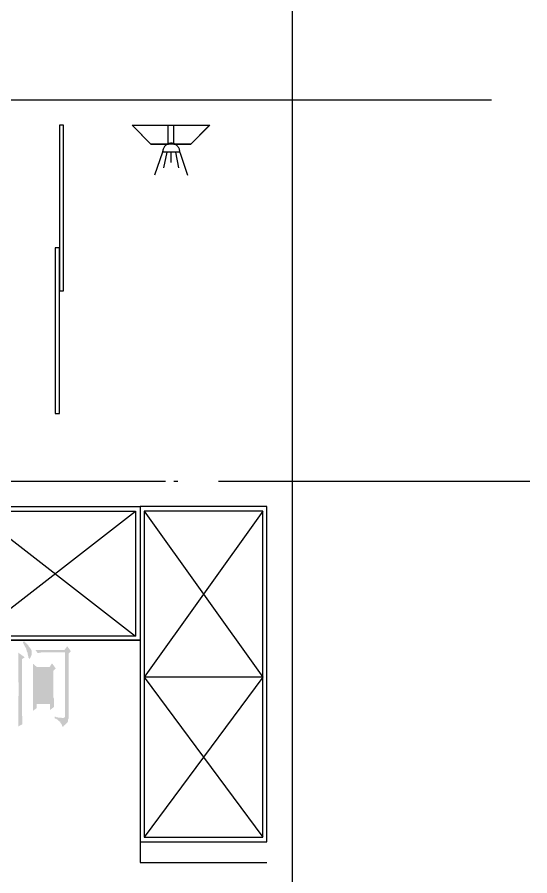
# Model space of a CAD drawing. Header units: millimetres. Extents: x -1120 to 100154, y -9529 to 14223.
# Drawn here: x 11702 to 14121, y 3558 to 7611 of the extents above; entities that cross this region are included whole.
import ezdxf

# ---------------------------------------------------------------- set-up
doc = ezdxf.new("R2010")
doc.units = ezdxf.units.MM
doc.linetypes.add('DOTE', pattern=[2.42, 2, -0.2, 0.02, -0.2])
doc.layers.add('A-DOTE', color=1, linetype='Continuous')
doc.layers.add('A-立面看线', color=7, linetype='Continuous')

msp = doc.modelspace()

# ---------------------------------------------------------------- hatches: boundary and pattern name
at = {"layer": 'A-立面看线'}
for points in [[(11733.5, 4665.6), (11737.9, 4661.2), (11740, 4659), (11744.4, 4654.7), (11748.7, 4652.5), (11750.9, 4648.1), (11753.1, 4646), (11755.3, 4643.8), (11757.4, 4639.4), (11759.6, 4637.3), (11761.8, 4635.1), (11764, 4632.9), (11764, 4630.7), (11766.2, 4630.7), (11766.2, 4628.6), (11768.3, 4624.2), (11770.5, 4619.9), (11770.5, 4615.5), (11770.5, 4613.3), (11770.5, 4611.1), (11770.5, 4606.8), (11770.5, 4602.4), (11768.3, 4598.1), (11768.3, 4595.9), (11766.2, 4591.6), (11764, 4587.2), (11761.8, 4582.9), (11759.6, 4580.7), (11759.6, 4580.7), (11759.6, 4582.9), (11757.4, 4585), (11755.3, 4587.2), (11755.3, 4591.6), (11753.1, 4598.1), (11753.1, 4600.3), (11750.9, 4604.6), (11750.9, 4609), (11750.9, 4611.1), (11748.7, 4615.5), (11746.6, 4619.9), (11746.6, 4622), (11744.4, 4626.4), (11744.4, 4630.7), (11742.2, 4635.1), (11740, 4637.3), (11737.9, 4641.6), (11735.7, 4646), (11733.5, 4650.3), (11731.3, 4654.7), (11729.2, 4659), (11729.2, 4661.2), (11733.5, 4665.6)], [(11879.3, 4308.7), (11883.7, 4308.7), (11888, 4306.5), (11892.4, 4306.5), (11896.7, 4304.3), (11901.1, 4304.3), (11905.4, 4304.3), (11907.6, 4304.3), (11912, 4304.3), (11914.1, 4302.1), (11916.3, 4302.1), (11918.5, 4302.1), (11920.7, 4302.1), (11920.7, 4304.3), (11922.8, 4304.3), (11922.8, 4304.3), (11925, 4306.5), (11927.2, 4308.7), (11927.2, 4313), (11927.2, 4317.4), (11927.2, 4317.4), (11927.2, 4613.3), (11829.3, 4613.3), (11824.9, 4613.3), (11822.7, 4613.3), (11818.4, 4613.3), (11816.2, 4613.3), (11811.9, 4611.1), (11809.7, 4611.1), (11807.5, 4611.1), (11803.1, 4609), (11801, 4609), (11798.8, 4609), (11787.9, 4624.2), (11925, 4624.2), (11938.1, 4641.6), (11955.5, 4617.7), (11944.6, 4606.8), (11944.6, 4317.4), (11944.6, 4310.8), (11944.6, 4304.3), (11944.6, 4300), (11942.4, 4295.6), (11942.4, 4291.3), (11942.4, 4289.1), (11940.2, 4284.7), (11940.2, 4282.6), (11938.1, 4280.4), (11935.9, 4278.2), (11933.7, 4276), (11931.5, 4273.9), (11929.4, 4271.7), (11927.2, 4269.5), (11922.8, 4267.3), (11920.7, 4263), (11916.3, 4260.8), (11914.1, 4265.1), (11914.1, 4269.5), (11912, 4271.7), (11909.8, 4276), (11907.6, 4278.2), (11905.4, 4280.4), (11905.4, 4284.7), (11901.1, 4286.9), (11898.9, 4289.1), (11896.7, 4291.3), (11894.5, 4293.4), (11892.4, 4295.6), (11888, 4297.8), (11885.8, 4300), (11881.5, 4300), (11879.3, 4302.1), (11879.3, 4302.1), (11879.3, 4308.7)], [(11724.8, 4330.4), (11724.8, 4326.1), (11724.8, 4321.7), (11724.8, 4317.4), (11724.8, 4313), (11727, 4308.7), (11727, 4304.3), (11727, 4300), (11727, 4293.4), (11727, 4289.1), (11727, 4284.7), (11727, 4280.4), (11727, 4276), (11727, 4273.9), (11707.4, 4263), (11707.4, 4265.1), (11707.4, 4267.3), (11707.4, 4267.3), (11707.4, 4269.5), (11707.4, 4271.7), (11707.4, 4273.9), (11707.4, 4276), (11707.4, 4280.4), (11707.4, 4282.6), (11707.4, 4284.7), (11707.4, 4289.1), (11707.4, 4291.3), (11707.4, 4295.6), (11707.4, 4297.8), (11707.4, 4302.1), (11707.4, 4306.5), (11707.4, 4310.8), (11707.4, 4315.2), (11707.4, 4319.6), (11707.4, 4323.9), (11707.4, 4328.3), (11707.4, 4332.6), (11707.4, 4337), (11707.4, 4343.5), (11707.4, 4347.8), (11707.4, 4354.4), (11707.4, 4358.7), (11707.4, 4365.2), (11707.4, 4371.8), (11707.4, 4378.3), (11707.4, 4382.7), (11707.4, 4389.2), (11707.4, 4395.7), (11707.4, 4404.4), (11709.6, 4410.9), (11709.6, 4417.5), (11709.6, 4424), (11709.6, 4432.7), (11709.6, 4437.1), (11709.6, 4445.8), (11709.6, 4452.3), (11709.6, 4458.8), (11709.6, 4467.5), (11707.4, 4474.1), (11707.4, 4480.6), (11707.4, 4487.1), (11707.4, 4493.6), (11707.4, 4500.2), (11707.4, 4506.7), (11707.4, 4511), (11707.4, 4517.6), (11707.4, 4521.9), (11707.4, 4528.5), (11707.4, 4532.8), (11707.4, 4539.3), (11707.4, 4543.7), (11707.4, 4548), (11707.4, 4552.4), (11707.4, 4556.7), (11707.4, 4561.1), (11707.4, 4565.5), (11707.4, 4569.8), (11707.4, 4574.2), (11707.4, 4578.5), (11707.4, 4580.7), (11707.4, 4585), (11707.4, 4587.2), (11707.4, 4591.6), (11707.4, 4593.7), (11707.4, 4595.9), (11707.4, 4598.1), (11707.4, 4600.3), (11707.4, 4602.4), (11707.4, 4604.6), (11707.4, 4606.8), (11707.4, 4609), (11707.4, 4611.1), (11707.4, 4611.1), (11737.9, 4589.4), (11724.8, 4580.7), (11724.8, 4330.4)], [(11777, 4337), (11777, 4341.3), (11777, 4345.7), (11777, 4350), (11777, 4354.4), (11777, 4360.9), (11777, 4365.2), (11777, 4369.6), (11777, 4374), (11777, 4378.3), (11777, 4382.7), (11777, 4387), (11777, 4391.4), (11777, 4395.7), (11777, 4400.1), (11777, 4404.4), (11777, 4408.8), (11777, 4413.1), (11777, 4417.5), (11777, 4421.8), (11777, 4428.4), (11777, 4432.7), (11777, 4437.1), (11777, 4441.4), (11777, 4445.8), (11777, 4450.1), (11777, 4450.1), (11777, 4454.5), (11777, 4458.8), (11777, 4463.2), (11777, 4467.5), (11777, 4471.9), (11777, 4476.2), (11777, 4480.6), (11777, 4484.9), (11777, 4489.3), (11777, 4495.8), (11777, 4500.2), (11777, 4504.5), (11777, 4508.9), (11777, 4513.2), (11777, 4517.6), (11777, 4521.9), (11777, 4526.3), (11777, 4530.6), (11777, 4535), (11777, 4539.3), (11777, 4543.7), (11777, 4548), (11777, 4552.4), (11777, 4556.7), (11777, 4558.9), (11794.4, 4543.7), (11855.4, 4543.7), (11866.3, 4561.1), (11883.7, 4537.2), (11872.8, 4526.3), (11872.8, 4519.8), (11872.8, 4513.2), (11872.8, 4506.7), (11872.8, 4502.3), (11872.8, 4495.8), (11872.8, 4489.3), (11872.8, 4484.9), (11872.8, 4478.4), (11872.8, 4474.1), (11872.8, 4467.5), (11872.8, 4463.2), (11872.8, 4458.8), (11872.8, 4452.3), (11872.8, 4447.9), (11872.8, 4443.6), (11872.8, 4439.2), (11872.8, 4432.7), (11872.8, 4428.4), (11872.8, 4424), (11872.8, 4419.7), (11872.8, 4415.3), (11872.8, 4410.9), (11872.8, 4406.6), (11872.8, 4402.2), (11872.8, 4400.1), (11875, 4395.7), (11875, 4391.4), (11875, 4387), (11875, 4384.8), (11875, 4380.5), (11875, 4376.1), (11875, 4374), (11875, 4369.6), (11875, 4367.4), (11875, 4363.1), (11875, 4360.9), (11875, 4358.7), (11875, 4354.4), (11857.5, 4341.3), (11857.5, 4369.6), (11794.4, 4369.6), (11794.4, 4350), (11777, 4337)], [(11794.4, 4532.8), (11794.4, 4463.2), (11857.5, 4463.2), (11857.5, 4532.8), (11794.4, 4532.8)], [(11794.4, 4452.3), (11794.4, 4380.5), (11857.5, 4380.5), (11857.5, 4452.3), (11794.4, 4452.3)]]:
    msp.add_hatch(color=256, dxfattribs=at).paths.add_polyline_path(points)

# ---------------------------------------------------------------- linework, layer by layer
at = {"layer": 'A-DOTE', "linetype": 'DOTE', "ltscale": 1000}
for p, q in [((13001.1, -3700.5), (13001.1, 14221.2)), ((4680.8, 7220.3), (14121.1, 7220.3)), ((10240.7, 5420.7), (14121.1, 5420.7))]:
    msp.add_line(p, q, dxfattribs=at)
at = {"layer": 'A-立面看线'}
for points in [[(13000, 7535.8), (13000, 7035.3)], [(11441.9, 7220.3), (11940.2, 7220.3)], [(12190.5, 7220.3), (12691, 7220.3)], [(11920.7, 7100.6), (11901.1, 7100.6), (11901.1, 6319.4), (11920.7, 6319.4), (11920.7, 7100.6)], [(12244.9, 7100.6), (12331.9, 7011.4), (12244.9, 7100.6), (12610.5, 7100.6), (12521.3, 7011.4)], [(12331.9, 7011.4), (12251.4, 7094.1)], [(12414.6, 7013.6), (12414.6, 7100.6)], [(12440.7, 7013.6), (12440.7, 7100.6)], [(12521.3, 7011.4), (12604, 7094.1)], [(12469, 6975.5), (12468.8, 6979.6), (12468.2, 6983.6), (12467.2, 6987.4), (12465.9, 6991.1), (12464.2, 6994.7), (12462.2, 6998), (12459.8, 7001.1), (12457.2, 7003.9), (12454.4, 7006.5), (12451.3, 7008.9), (12448, 7010.9), (12444.4, 7012.6), (12440.7, 7013.9), (12436.9, 7014.9), (12432.9, 7015.5), (12428.8, 7015.7), (12424.7, 7015.5), (12420.7, 7014.9), (12416.8, 7013.9), (12413.1, 7012.6), (12409.6, 7010.9), (12406.3, 7008.9), (12403.2, 7006.5), (12400.3, 7003.9), (12397.7, 7001.1), (12395.4, 6998), (12393.4, 6994.7), (12391.7, 6991.1), (12390.3, 6987.4), (12389.3, 6983.6), (12388.7, 6979.6), (12388.5, 6975.5)], [(12521.3, 7011.4), (12331.9, 7011.4), (12416.8, 7011.4)], [(12388.5, 6974.4), (12349.3, 6865.6)], [(12469, 6974.4), (12388.5, 6974.4)], [(12408.1, 6974.4), (12392.9, 6900.4)], [(12427.7, 6974.4), (12427.7, 6924.3)], [(12440.7, 7011.4), (12521.3, 7011.4)], [(12449.4, 6974.4), (12462.5, 6900.4)], [(12469, 6974.4), (12506, 6865.6)], [(13000, 6785.1), (13000, 6284.6)], [(11901.1, 6521.8), (11881.5, 6521.8), (11881.5, 5740.5), (11901.1, 5740.5), (11901.1, 6521.8)], [(13000, 6034.3), (13000, 5536)], [(11901.1, 5420.7), (12401.6, 5420.7)], [(12651.8, 5420.7), (13150.2, 5420.7)], [(10721.6, 5301), (12281.9, 5301), (12281.9, 4669.9), (10721.6, 4669.9), (10721.6, 5301)], [(10741.2, 5279.2), (12260.1, 5279.2), (12260.1, 4689.5), (10741.2, 4689.5), (10741.2, 5279.2)], [(10741.2, 4689.5), (11500.7, 5279.2), (11500.7, 4689.5), (12260.1, 5279.2)], [(11500.7, 5279.2), (12260.1, 4689.5)], [(12281.9, 3718.9), (12880.3, 3718.9), (12880.3, 5301), (12281.9, 5301), (12281.9, 3718.9)], [(12860.7, 5279.2), (12301.5, 4495.8)], [(12301.5, 3740.7), (12860.7, 3740.7), (12860.7, 5279.2), (12301.5, 5279.2), (12301.5, 3740.7)], [(12301.5, 5279.2), (12860.7, 4495.8), (12301.5, 4495.8), (12860.7, 3740.7)], [(13000, 5285.7), (13000, 4785.2)], [(10721.6, 4669.9), (12281.9, 4669.9), (12281.9, 3718.9)], [(13000, 4535), (13000, 4034.5)], [(12860.7, 4495.8), (12301.5, 3740.7)], [(13000, 3784.2), (13000, 3285.9)], [(12281.9, 3718.9), (12880.3, 3718.9)], [(12281.9, 3718.9), (12281.9, 3621)], [(12281.9, 3621), (12880.3, 3621)]]:
    msp.add_lwpolyline(points, dxfattribs=at)

doc.saveas('drawing.dxf')
